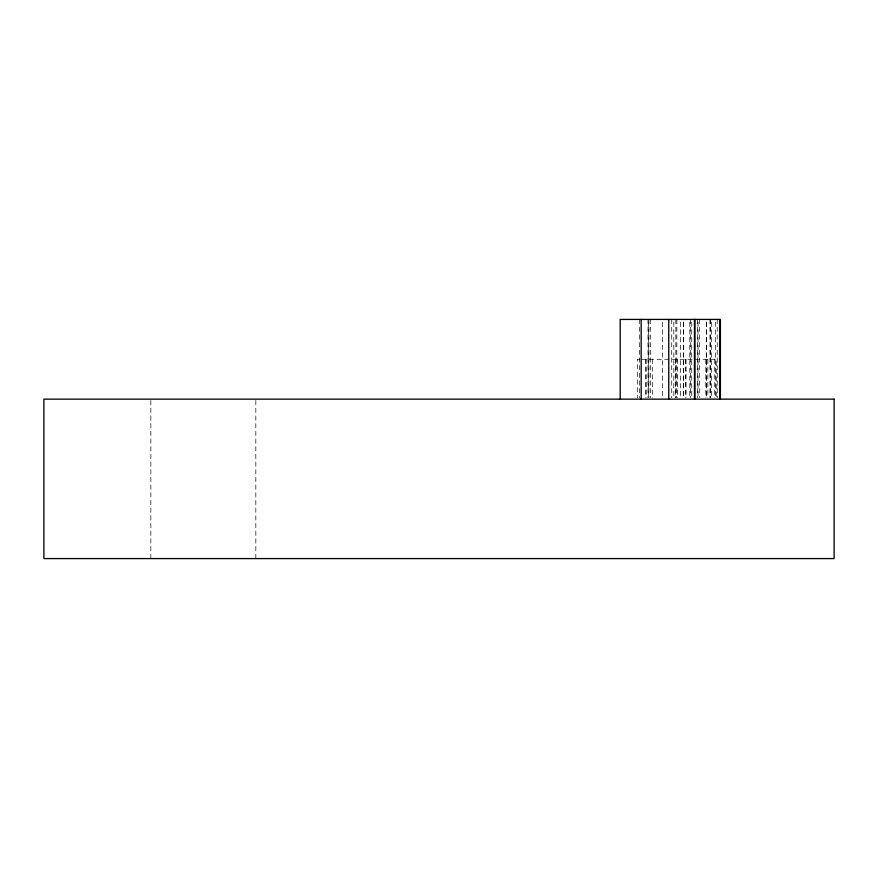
<?xml version="1.0" encoding="UTF-8"?>
<svg xmlns="http://www.w3.org/2000/svg" width="878" height="878" viewBox="0 0 878 878"><rect width="100%" height="100%" fill="white"/><g stroke="black" fill="none" stroke-linecap="round" stroke-linejoin="round"><path stroke-width="0.66" stroke-dasharray="4.39 3.29" d="M639.777 359.278L637.351 359.278L637.351 397.811M641.675 359.278L716.25 359.278L716.25 397.811M717.227 319.416L717.227 397.789M715.394 322.116L715.394 397.789M714.725 359.278L714.725 397.811M711.432 322.116L711.432 397.789M710.203 319.416L710.203 397.789M710.104 319.416L710.104 397.789M707.855 359.278L707.855 397.811M706.647 322.116L706.647 397.789M706.494 322.116L706.494 397.789M705.813 359.278L705.813 397.811M699.612 319.416L699.722 397.789M698.043 322.116L698.043 397.789M697.527 319.416L697.527 397.789M691.721 322.116L691.721 397.789M690.503 319.416L690.503 397.789M689.79 322.116L689.79 397.789M686.069 359.278L686.069 397.811M685.663 359.278L685.663 397.811M683.633 322.116L683.633 397.789M683.479 322.116L683.479 397.789M680.626 322.116L680.626 397.789M677.509 359.278L677.509 397.811M676.861 319.416L676.762 397.789M675.84 319.416L675.84 397.789M675.676 359.278L675.676 397.811M673.81 322.116L673.81 397.789M671.725 319.416L671.725 397.789M662.66 322.116L662.66 397.789M652.42 359.278L652.42 397.811M650.488 319.416L650.488 397.789M648.908 319.416L648.908 397.789M648.458 322.116L648.458 397.789M647.997 319.416L647.997 397.789M646.153 359.278L646.153 397.811M645.747 359.278L645.747 397.811M639.7 319.416L639.601 397.789M255.827 400.5L255.827 558.584M150.851 400.5L150.851 558.584"/><path stroke-width="1.32" d="M720.388 399.139L720.388 319.416L620.197 319.416L620.197 399.139M719.883 319.416L719.883 399.139M694.882 319.416L694.882 399.139M694.476 319.416L694.476 399.139M668.773 319.416L668.773 399.139M641.17 319.416L641.17 399.139M834.1 399.139L43.9 399.139L43.9 558.584L834.1 558.584L834.1 399.139"/></g></svg>
